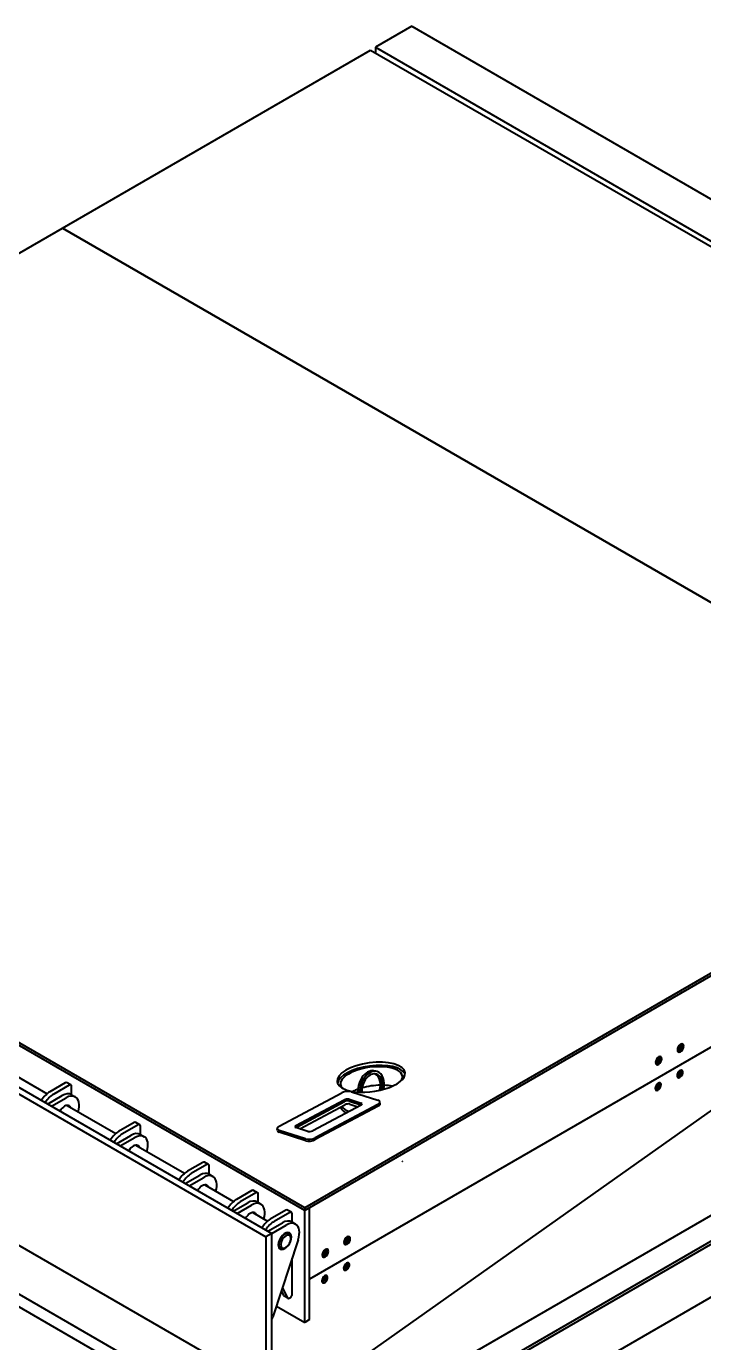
# Model space of a CAD drawing. Header units: millimetres. Extents: x 37284 to 53117, y 1996 to 6319.
# Drawn here: x 41115 to 41599, y 3479 to 4420 of the extents above; entities that cross this region are included whole.
import ezdxf

# ---------------------------------------------------------------- set-up
doc = ezdxf.new("R2010")
doc.units = ezdxf.units.MM
doc.linetypes.add('K5LT_BASIC', pattern=[0])
doc.layers.add('0 VIEW0', color=7, linetype='Continuous')

msp = doc.modelspace()

# ---------------------------------------------------------------- linework, layer by layer
at = {"layer": '0 VIEW0', "color": 5, "linetype": 'K5LT_BASIC', "lineweight": 40}
for p, q in [((41390.639, 4420.237), (41364.653, 4405.234)), ((41390.639, 4420.237), (42083.604, 4020.154)), ((41140.825, 4276.007), (41361.188, 4403.234)), ((41361.188, 4403.234), (42054.153, 4003.151)), ((41364.653, 4405.234), (42057.618, 4005.151)), ((41364.653, 4405.234), (41364.653, 4401.234)), ((40621.102, 3975.945), (41140.825, 4276.007)), ((41140.825, 4276.007), (41833.79, 3875.924)), ((41833.79, 3875.924), (41140.825, 4276.007)), ((41314.066, 3575.862), (40621.102, 3975.945)), ((41314.066, 3573.861), (40621.102, 3973.945)), ((41314.066, 3573.861), (40621.102, 3973.945)), ((40593.383, 3955.141), (41286.348, 3555.057)), ((40597.541, 3957.541), (41290.506, 3557.458)), ((42023.836, 3932.636), (41317.531, 3524.851)), ((41952.393, 3891.389), (41292.394, 3424.604)), ((41833.79, 3875.924), (41314.066, 3575.862)), ((41833.79, 3873.924), (41314.066, 3573.861)), ((40593.383, 3847.118), (41286.348, 3447.035)), ((40596.172, 3810.67), (41289.137, 3410.587)), ((42052.42, 3810.511), (41389.687, 3427.881)), ((41391.54, 3426.848), (42052.014, 3808.173)), ((40661.639, 3763.689), (41213.829, 3444.882)), ((42052.42, 3770.502), (41302.633, 3337.612)), ((41921.45, 3753.299), (41369.787, 3434.796)), ((41580.616, 3689.528), (41580.685, 3689.488)), ((41580.685, 3689.785), (41580.685, 3688.985)), ((41582.05, 3689.22), (41581.788, 3688.772)), ((41581.788, 3688.772), (41582.183, 3688.536)), ((41582.201, 3690.787), (41581.799, 3690.099)), ((41581.799, 3690.099), (41582.056, 3689.945)), ((41582.056, 3689.945), (41581.859, 3690.203)), ((41581.897, 3691.886), (41582.59, 3692.286)), ((41582.759, 3689.363), (41581.898, 3690.269)), ((41583.07, 3689.338), (41581.931, 3690.325)), ((41582.008, 3690.279), (41581.931, 3690.325)), ((41582.183, 3688.536), (41581.989, 3689.116)), ((41582.128, 3690.485), (41582.008, 3690.279)), ((41583.326, 3689.184), (41582.008, 3690.279)), ((41582.227, 3689.682), (41582.05, 3689.22)), ((41582.051, 3690.531), (41582.128, 3690.485)), ((41583.471, 3690.025), (41582.051, 3690.531)), ((41582.056, 3689.945), (41582.227, 3689.682)), ((41583.3, 3690.289), (41582.085, 3690.589)), ((41582.086, 3692.074), (41582.155, 3692.034)), ((41583.728, 3689.871), (41582.128, 3690.485)), ((41582.457, 3690.633), (41582.132, 3690.67)), ((41582.444, 3688.984), (41582.155, 3689.493)), ((41582.183, 3688.536), (41582.444, 3688.984)), ((41582.457, 3690.633), (41582.201, 3690.787)), ((41582.444, 3688.984), (41582.759, 3689.363)), ((41582.769, 3690.607), (41582.457, 3690.633)), ((41582.759, 3689.363), (41583.07, 3689.338)), ((41583.083, 3690.987), (41582.769, 3690.607)), ((41583.477, 3690.751), (41582.887, 3690.75)), ((41583.07, 3689.338), (41583.326, 3689.184)), ((41583.345, 3691.435), (41583.083, 3690.987)), ((41583.739, 3691.198), (41583.137, 3691.08)), ((41583.3, 3690.289), (41583.477, 3690.751)), ((41583.471, 3690.025), (41583.3, 3690.289)), ((41583.326, 3689.184), (41583.728, 3689.871)), ((41583.739, 3691.198), (41583.345, 3691.435)), ((41583.728, 3689.871), (41583.471, 3690.025)), ((41583.477, 3690.751), (41583.739, 3691.198)), ((41583.938, 3692.419), (41584.111, 3692.319)), ((41565.024, 3680.526), (41565.093, 3680.486)), ((41565.093, 3680.783), (41565.093, 3679.983)), ((41565.651, 3678.75), (41565.824, 3678.65)), ((41566.458, 3680.218), (41566.196, 3679.771)), ((41566.196, 3679.771), (41566.591, 3679.534)), ((41566.609, 3681.785), (41566.207, 3681.097)), ((41566.207, 3681.097), (41566.464, 3680.944)), ((41566.464, 3680.944), (41566.268, 3681.201)), ((41566.306, 3682.884), (41566.999, 3683.284)), ((41567.167, 3680.361), (41566.306, 3681.267)), ((41567.478, 3680.336), (41566.339, 3681.323)), ((41566.416, 3681.277), (41566.339, 3681.323)), ((41566.591, 3679.534), (41566.397, 3680.114)), ((41566.537, 3681.483), (41566.416, 3681.277)), ((41567.735, 3680.182), (41566.416, 3681.277)), ((41566.636, 3680.68), (41566.458, 3680.218)), ((41566.46, 3681.529), (41566.537, 3681.483)), ((41567.88, 3681.023), (41566.46, 3681.529)), ((41566.464, 3680.944), (41566.636, 3680.68)), ((41566.494, 3683.072), (41566.563, 3683.032)), ((41567.708, 3681.287), (41566.494, 3681.587)), ((41568.136, 3680.87), (41566.537, 3681.483)), ((41566.866, 3681.631), (41566.541, 3681.668)), ((41566.852, 3679.982), (41566.563, 3680.491)), ((41566.591, 3679.534), (41566.852, 3679.982)), ((41566.866, 3681.631), (41566.609, 3681.785)), ((41566.852, 3679.982), (41567.167, 3680.361)), ((41567.177, 3681.606), (41566.866, 3681.631)), ((41567.167, 3680.361), (41567.478, 3680.336)), ((41567.491, 3681.985), (41567.177, 3681.606)), ((41567.886, 3681.749), (41567.295, 3681.748)), ((41567.478, 3680.336), (41567.735, 3680.182)), ((41567.753, 3682.433), (41567.491, 3681.985)), ((41568.147, 3682.196), (41567.546, 3682.079)), ((41567.708, 3681.287), (41567.886, 3681.749)), ((41567.88, 3681.023), (41567.708, 3681.287)), ((41567.735, 3680.182), (41568.136, 3680.87)), ((41568.147, 3682.196), (41567.753, 3682.433)), ((41568.136, 3680.87), (41567.88, 3681.023)), ((41567.886, 3681.749), (41568.147, 3682.196)), ((41568.346, 3683.417), (41568.519, 3683.317)), ((41581.243, 3687.751), (41581.416, 3687.651)), ((41094.997, 3677.407), (41129.838, 3657.292)), ((41365.934, 3673.112), (41364.563, 3673.552)), ((41581.621, 3670.725), (41581.332, 3670.298)), ((41581.332, 3670.298), (41581.678, 3669.985)), ((41581.917, 3672.346), (41581.473, 3671.69)), ((41581.473, 3671.69), (41581.698, 3671.486)), ((41581.698, 3671.486), (41581.486, 3671.709)), ((41581.507, 3671.726), (41581.499, 3671.728)), ((41582.588, 3670.681), (41581.507, 3671.726)), ((41581.575, 3671.665), (41581.507, 3671.726)), ((41581.678, 3669.985), (41581.511, 3670.562)), ((41581.708, 3671.862), (41581.575, 3671.665)), ((41582.813, 3670.477), (41581.575, 3671.665)), ((41581.833, 3671.181), (41581.621, 3670.725)), ((41581.637, 3671.932), (41581.641, 3671.923)), ((41583.032, 3671.337), (41581.641, 3671.923)), ((41581.641, 3671.923), (41581.708, 3671.862)), ((41582.897, 3671.643), (41581.678, 3671.992)), ((41581.678, 3669.985), (41581.967, 3670.412)), ((41581.698, 3671.486), (41581.833, 3671.181)), ((41581.967, 3670.412), (41581.707, 3670.909)), ((41583.257, 3671.133), (41581.708, 3671.862)), ((41582.299, 3670.759), (41581.741, 3671.388)), ((41582.431, 3672.064), (41581.762, 3672.117)), ((41582.142, 3672.142), (41581.786, 3672.152)), ((41582.142, 3672.142), (41581.917, 3672.346)), ((41581.967, 3670.412), (41582.299, 3670.759)), ((41582.431, 3672.064), (41582.142, 3672.142)), ((41582.299, 3670.759), (41582.588, 3670.681)), ((41582.763, 3672.411), (41582.431, 3672.064)), ((41583.109, 3672.098), (41582.486, 3672.121)), ((41582.588, 3670.681), (41582.813, 3670.477)), ((41583.052, 3672.838), (41582.763, 3672.411)), ((41583.398, 3672.525), (41582.777, 3672.433)), ((41582.813, 3670.477), (41583.257, 3671.133)), ((41582.897, 3671.643), (41583.109, 3672.098)), ((41583.032, 3671.337), (41582.897, 3671.643)), ((41583.257, 3671.133), (41583.032, 3671.337)), ((41583.398, 3672.525), (41583.052, 3672.838)), ((41583.109, 3672.098), (41583.398, 3672.525)), ((41583.539, 3673.845), (41583.713, 3673.745)), ((41142.904, 3665.08), (41131.817, 3658.679)), ((41145.676, 3663.48), (41134.589, 3657.079)), ((41146.901, 3663.601), (41144.129, 3665.202)), ((41147.408, 3656.552), (41147.408, 3662.48)), ((41565.253, 3660.176), (41565.426, 3660.076)), ((41566.029, 3661.723), (41565.74, 3661.296)), ((41565.74, 3661.296), (41566.086, 3660.983)), ((41566.325, 3663.344), (41565.881, 3662.688)), ((41565.881, 3662.688), (41566.106, 3662.484)), ((41566.106, 3662.484), (41565.894, 3662.707)), ((41565.916, 3662.724), (41565.907, 3662.727)), ((41566.996, 3661.679), (41565.916, 3662.724)), ((41565.983, 3662.663), (41565.916, 3662.724)), ((41566.086, 3660.983), (41565.919, 3661.56)), ((41566.116, 3662.86), (41565.983, 3662.663)), ((41567.222, 3661.476), (41565.983, 3662.663)), ((41566.241, 3662.179), (41566.029, 3661.723)), ((41566.045, 3662.93), (41566.049, 3662.921)), ((41567.44, 3662.335), (41566.049, 3662.921)), ((41566.049, 3662.921), (41566.116, 3662.86)), ((41567.306, 3662.641), (41566.086, 3662.991)), ((41566.086, 3660.983), (41566.376, 3661.41)), ((41566.106, 3662.484), (41566.241, 3662.179)), ((41566.376, 3661.41), (41566.115, 3661.907)), ((41567.666, 3662.132), (41566.116, 3662.86)), ((41566.707, 3661.757), (41566.15, 3662.386)), ((41566.839, 3663.062), (41566.171, 3663.115)), ((41566.551, 3663.14), (41566.194, 3663.15)), ((41566.551, 3663.14), (41566.325, 3663.344)), ((41566.376, 3661.41), (41566.707, 3661.757)), ((41566.839, 3663.062), (41566.551, 3663.14)), ((41566.707, 3661.757), (41566.996, 3661.679)), ((41567.171, 3663.409), (41566.839, 3663.062)), ((41567.517, 3663.096), (41566.894, 3663.119)), ((41566.996, 3661.679), (41567.222, 3661.476)), ((41567.46, 3663.837), (41567.171, 3663.409)), ((41567.806, 3663.524), (41567.186, 3663.431)), ((41567.222, 3661.476), (41567.666, 3662.132)), ((41567.306, 3662.641), (41567.517, 3663.096)), ((41567.44, 3662.335), (41567.306, 3662.641)), ((41567.666, 3662.132), (41567.44, 3662.335)), ((41567.806, 3663.524), (41567.46, 3663.837)), ((41567.517, 3663.096), (41567.806, 3663.524)), ((41567.948, 3664.844), (41568.121, 3664.744)), ((41580.844, 3669.178), (41581.018, 3669.078)), ((41130.258, 3649.977), (41140.652, 3655.978)), ((41133.029, 3648.377), (41143.424, 3654.378)), ((41147.267, 3656.634), (41150.039, 3655.033)), ((41295.759, 3634.065), (41340.642, 3657.953)), ((41307.793, 3634.625), (41342.318, 3653)), ((41307.968, 3633.303), (41342.494, 3651.678)), ((41307.968, 3633.303), (41342.494, 3651.678)), ((41345.758, 3653.37), (41354.327, 3650.624)), ((41345.934, 3652.047), (41354.502, 3649.302)), ((41345.934, 3652.047), (41354.502, 3649.302)), ((41347.522, 3658.692), (41366.373, 3652.651)), ((41367.954, 3650.137), (41367.778, 3651.459)), ((41144.198, 3649.001), (41179.038, 3628.886)), ((41310.494, 3632.287), (41342.787, 3649.474)), ((41354.314, 3649.156), (41319.788, 3630.781)), ((41366.348, 3649.716), (41321.464, 3625.828)), ((41366.524, 3648.393), (41321.64, 3624.506)), ((41346.227, 3649.843), (41352.081, 3647.967)), ((41192.105, 3636.674), (41181.017, 3630.273)), ((41194.877, 3635.074), (41183.789, 3628.673)), ((41196.102, 3635.195), (41193.33, 3636.796)), ((41196.609, 3628.146), (41196.609, 3634.074)), ((41294.504, 3631), (41294.329, 3632.322)), ((41316.348, 3630.411), (41307.78, 3633.157)), ((41179.458, 3621.571), (41189.853, 3627.572)), ((41182.23, 3619.971), (41192.624, 3625.972)), ((41196.468, 3628.228), (41199.239, 3626.627)), ((41314.584, 3625.089), (41295.734, 3631.13)), ((41314.76, 3623.767), (41295.909, 3629.807)), ((41193.398, 3620.595), (41228.239, 3600.48)), ((41241.305, 3608.268), (41230.218, 3601.867)), ((41244.077, 3606.668), (41232.99, 3600.267)), ((41245.302, 3606.789), (41242.53, 3608.39)), ((41245.809, 3599.74), (41245.809, 3605.668)), ((41228.659, 3593.165), (41239.053, 3599.166)), ((41231.43, 3591.565), (41241.825, 3597.566)), ((41245.668, 3599.822), (41248.44, 3598.221)), ((41242.599, 3592.189), (41263.234, 3580.276)), ((41276.3, 3588.064), (41265.212, 3581.663)), ((41279.072, 3586.464), (41267.984, 3580.063)), ((41280.297, 3586.585), (41277.525, 3588.186)), ((41280.804, 3579.536), (41280.804, 3585.464)), ((41262.96, 3573.361), (41273.355, 3579.362)), ((41265.732, 3571.761), (41276.127, 3577.762)), ((41279.97, 3580.018), (41282.742, 3578.417)), ((41317.531, 3575.862), (41314.066, 3573.861)), ((41314.066, 3575.862), (41314.066, 3573.861)), ((41317.531, 3495.845), (41317.531, 3575.862)), ((41276.9, 3572.385), (41287.487, 3566.273)), ((41300.554, 3574.061), (41289.466, 3567.66)), ((41303.326, 3572.461), (41292.238, 3566.06)), ((41304.551, 3572.582), (41301.779, 3574.183)), ((41305.058, 3565.533), (41305.058, 3571.461)), ((41314.066, 3493.845), (41314.066, 3573.861)), ((41290.506, 3557.458), (41286.348, 3555.057)), ((41287.734, 3559.058), (41298.128, 3565.059)), ((41290.506, 3557.458), (41300.9, 3563.459)), ((41290.506, 3449.436), (41290.506, 3557.458)), ((41301.674, 3558.082), (41302.923, 3557.361)), ((41304.743, 3565.715), (41307.515, 3564.114)), ((41286.348, 3555.057), (41286.348, 3447.035)), ((41309.383, 3553), (41291.384, 3497.909)), ((41295.549, 3547.474), (41296.798, 3546.752)), ((41299.861, 3547.056), (41300.554, 3547.456)), ((41304.192, 3554.557), (41304.192, 3553.757)), ((41342.236, 3551.899), (41342.305, 3551.86)), ((41342.305, 3552.157), (41342.305, 3551.357)), ((41342.863, 3550.123), (41343.036, 3550.023)), ((41343.67, 3551.591), (41343.408, 3551.144)), ((41343.408, 3551.144), (41343.803, 3550.907)), ((41343.821, 3553.158), (41343.419, 3552.471)), ((41343.419, 3552.471), (41343.676, 3552.317)), ((41343.676, 3552.317), (41343.479, 3552.574)), ((41343.517, 3554.257), (41344.21, 3554.657)), ((41344.379, 3551.735), (41343.518, 3552.64)), ((41344.69, 3551.709), (41343.551, 3552.696)), ((41343.628, 3552.65), (41343.551, 3552.696)), ((41343.803, 3550.907), (41343.609, 3551.487)), ((41343.749, 3552.856), (41343.628, 3552.65)), ((41344.946, 3551.555), (41343.628, 3552.65)), ((41343.848, 3552.053), (41343.67, 3551.591)), ((41343.672, 3552.903), (41343.749, 3552.856)), ((41345.092, 3552.397), (41343.672, 3552.903)), ((41343.676, 3552.317), (41343.848, 3552.053)), ((41344.92, 3552.661), (41343.705, 3552.961)), ((41343.706, 3554.445), (41343.775, 3554.406)), ((41345.348, 3552.243), (41343.749, 3552.856)), ((41344.078, 3553.004), (41343.753, 3553.041)), ((41344.064, 3551.355), (41343.775, 3551.865)), ((41343.803, 3550.907), (41344.064, 3551.355)), ((41344.078, 3553.004), (41343.821, 3553.158)), ((41344.064, 3551.355), (41344.379, 3551.735)), ((41344.389, 3552.979), (41344.078, 3553.004)), ((41344.379, 3551.735), (41344.69, 3551.709)), ((41344.703, 3553.359), (41344.389, 3552.979)), ((41345.097, 3553.122), (41344.507, 3553.121)), ((41344.69, 3551.709), (41344.946, 3551.555)), ((41344.965, 3553.806), (41344.703, 3553.359)), ((41345.359, 3553.57), (41344.758, 3553.452)), ((41344.92, 3552.661), (41345.097, 3553.122)), ((41345.092, 3552.397), (41344.92, 3552.661)), ((41344.946, 3551.555), (41345.348, 3552.243)), ((41345.359, 3553.57), (41344.965, 3553.806)), ((41345.348, 3552.243), (41345.092, 3552.397)), ((41345.097, 3553.122), (41345.359, 3553.57)), ((41345.558, 3554.791), (41345.731, 3554.691)), ((41305.058, 3514.249), (41305.058, 3539.762)), ((41326.644, 3542.897), (41326.713, 3542.858)), ((41326.713, 3543.155), (41326.713, 3542.355)), ((41327.271, 3541.121), (41327.444, 3541.021)), ((41328.078, 3542.589), (41327.817, 3542.142)), ((41327.817, 3542.142), (41328.211, 3541.906)), ((41328.229, 3544.156), (41327.827, 3543.469)), ((41327.827, 3543.469), (41328.084, 3543.315)), ((41328.084, 3543.315), (41327.888, 3543.572)), ((41327.926, 3545.255), (41328.619, 3545.655)), ((41328.787, 3542.733), (41327.926, 3543.638)), ((41329.098, 3542.707), (41327.959, 3543.694)), ((41328.036, 3543.648), (41327.959, 3543.694)), ((41328.211, 3541.906), (41328.017, 3542.485)), ((41328.157, 3543.854), (41328.036, 3543.648)), ((41329.355, 3542.554), (41328.036, 3543.648)), ((41328.256, 3543.051), (41328.078, 3542.589)), ((41328.08, 3543.901), (41328.157, 3543.854)), ((41329.5, 3543.395), (41328.08, 3543.901)), ((41328.084, 3543.315), (41328.256, 3543.051)), ((41328.114, 3545.444), (41328.183, 3545.404)), ((41329.328, 3543.659), (41328.114, 3543.959)), ((41329.757, 3543.241), (41328.157, 3543.854)), ((41328.486, 3544.002), (41328.161, 3544.039)), ((41328.473, 3542.353), (41328.183, 3542.863)), ((41328.211, 3541.906), (41328.473, 3542.353)), ((41328.486, 3544.002), (41328.229, 3544.156)), ((41328.473, 3542.353), (41328.787, 3542.733)), ((41328.797, 3543.977), (41328.486, 3544.002)), ((41328.787, 3542.733), (41329.098, 3542.707)), ((41329.111, 3544.357), (41328.797, 3543.977)), ((41329.506, 3544.12), (41328.915, 3544.12)), ((41329.098, 3542.707), (41329.355, 3542.554)), ((41329.373, 3544.804), (41329.111, 3544.357)), ((41329.767, 3544.568), (41329.166, 3544.45)), ((41329.328, 3543.659), (41329.506, 3544.12)), ((41329.5, 3543.395), (41329.328, 3543.659)), ((41329.355, 3542.554), (41329.757, 3543.241)), ((41329.767, 3544.568), (41329.373, 3544.804)), ((41329.757, 3543.241), (41329.5, 3543.395)), ((41329.506, 3544.12), (41329.767, 3544.568)), ((41329.966, 3545.789), (41330.139, 3545.689)), ((41342.465, 3531.549), (41342.638, 3531.449)), ((41343.241, 3533.096), (41342.952, 3532.669)), ((41342.952, 3532.669), (41343.298, 3532.356)), ((41343.537, 3534.717), (41343.093, 3534.061)), ((41343.093, 3534.061), (41343.318, 3533.857)), ((41343.318, 3533.857), (41343.106, 3534.08)), ((41343.128, 3534.098), (41343.119, 3534.1)), ((41344.208, 3533.052), (41343.128, 3534.098)), ((41343.195, 3534.036), (41343.128, 3534.098)), ((41343.298, 3532.356), (41343.131, 3532.933)), ((41343.328, 3534.233), (41343.195, 3534.036)), ((41344.433, 3532.849), (41343.195, 3534.036)), ((41343.453, 3533.552), (41343.241, 3533.096)), ((41343.257, 3534.303), (41343.261, 3534.294)), ((41344.652, 3533.709), (41343.261, 3534.294)), ((41343.261, 3534.294), (41343.328, 3534.233)), ((41344.517, 3534.014), (41343.298, 3534.364)), ((41343.298, 3532.356), (41343.587, 3532.783)), ((41343.318, 3533.857), (41343.453, 3533.552)), ((41343.587, 3532.783), (41343.327, 3533.28)), ((41344.877, 3533.505), (41343.328, 3534.233)), ((41343.919, 3533.13), (41343.362, 3533.759)), ((41344.051, 3534.435), (41343.382, 3534.489)), ((41343.762, 3534.513), (41343.406, 3534.524)), ((41343.762, 3534.513), (41343.537, 3534.717)), ((41343.587, 3532.783), (41343.919, 3533.13)), ((41344.051, 3534.435), (41343.762, 3534.513)), ((41343.919, 3533.13), (41344.208, 3533.052)), ((41344.383, 3534.783), (41344.051, 3534.435)), ((41344.729, 3534.47), (41344.106, 3534.493)), ((41344.208, 3533.052), (41344.433, 3532.849)), ((41344.672, 3535.21), (41344.383, 3534.783)), ((41345.018, 3534.897), (41344.398, 3534.804)), ((41344.433, 3532.849), (41344.877, 3533.505)), ((41344.517, 3534.014), (41344.729, 3534.47)), ((41344.652, 3533.709), (41344.517, 3534.014)), ((41344.877, 3533.505), (41344.652, 3533.709)), ((41345.018, 3534.897), (41344.672, 3535.21)), ((41344.729, 3534.47), (41345.018, 3534.897)), ((41345.16, 3536.217), (41345.333, 3536.117)), ((41326.873, 3522.547), (41327.046, 3522.447)), ((41327.65, 3524.094), (41327.36, 3523.667)), ((41327.36, 3523.667), (41327.707, 3523.354)), ((41327.945, 3525.715), (41327.501, 3525.059)), ((41327.501, 3525.059), (41327.727, 3524.855)), ((41327.727, 3524.855), (41327.514, 3525.079)), ((41327.536, 3525.096), (41327.528, 3525.098)), ((41328.616, 3524.051), (41327.536, 3525.096)), ((41327.603, 3525.035), (41327.536, 3525.096)), ((41327.707, 3523.354), (41327.539, 3523.931)), ((41327.737, 3525.231), (41327.603, 3525.035)), ((41328.842, 3523.847), (41327.603, 3525.035)), ((41327.861, 3524.55), (41327.65, 3524.094)), ((41327.665, 3525.301), (41327.669, 3525.292)), ((41329.06, 3524.707), (41327.669, 3525.292)), ((41327.669, 3525.292), (41327.737, 3525.231)), ((41328.926, 3525.012), (41327.706, 3525.362)), ((41327.707, 3523.354), (41327.996, 3523.781)), ((41327.727, 3524.855), (41327.861, 3524.55)), ((41327.996, 3523.781), (41327.735, 3524.278)), ((41329.286, 3524.503), (41327.737, 3525.231)), ((41328.328, 3524.128), (41327.77, 3524.757)), ((41328.46, 3525.434), (41327.791, 3525.487)), ((41328.171, 3525.511), (41327.815, 3525.522)), ((41328.171, 3525.511), (41327.945, 3525.715)), ((41327.996, 3523.781), (41328.328, 3524.128)), ((41328.46, 3525.434), (41328.171, 3525.511)), ((41328.328, 3524.128), (41328.616, 3524.051)), ((41328.791, 3525.781), (41328.46, 3525.434)), ((41329.137, 3525.468), (41328.514, 3525.491)), ((41328.616, 3524.051), (41328.842, 3523.847)), ((41329.081, 3526.208), (41328.791, 3525.781)), ((41329.427, 3525.895), (41328.806, 3525.802)), ((41328.842, 3523.847), (41329.286, 3524.503)), ((41328.926, 3525.012), (41329.137, 3525.468)), ((41329.06, 3524.707), (41328.926, 3525.012)), ((41329.286, 3524.503), (41329.06, 3524.707)), ((41329.427, 3525.895), (41329.081, 3526.208)), ((41329.137, 3525.468), (41329.427, 3525.895)), ((41329.568, 3527.215), (41329.741, 3527.115)), ((41297.358, 3516.195), (41298.983, 3513.099)), ((41298.1, 3518.465), (41301.755, 3511.498)), ((41302.101, 3511.127), (41299.329, 3512.727)), ((41293.866, 3505.507), (41314.066, 3493.845)), ((41317.531, 3495.845), (41314.066, 3493.845))]:
    msp.add_line(p, q, dxfattribs=at)
for centre, major_axis, ratio, start_param, end_param in [((41582.764, 3689.985), (1.592, 2.758), 0.5773503, 0.7853982, 2.3561945), ((41582.764, 3689.985), (1.592, 2.758), 0.5773503, 2.3561945, 5.4977871), ((41581.724, 3690.586), (0.857, 1.485), 0.5773503, 2.7256405, 2.897294), ((41582.764, 3689.985), (-1.347, -2.334), 0.5773503, 3.1415927, 6.2738004), ((41582.59, 3690.085), (-1.347, -2.334), 0.5773503, 3.9269908, 5.4977871), ((41582.59, 3690.085), (-1.347, -2.334), 0.5773503, 5.4977871, 6.2738004), ((41582.764, 3689.985), (-1.347, -2.334), 0.5773503, 0, 3.1415927), ((41581.724, 3690.586), (0.857, 1.485), 0.5773503, 0.2442986, 0.4159521), ((41580.511, 3691.286), (-1.225, -2.122), 0.5773503, 2.2560271, 2.2896461), ((41582.59, 3690.085), (-1.347, -2.334), 0.5773503, 3.1415927, 3.9269908), ((41582.764, 3689.985), (1.592, 2.758), 0.5773503, 5.4977871, 7.0685835), ((41361.546, 3669.123), (-24.287, -3.225), 0.4202349, 3.1415927, 6.2831853), ((41361.839, 3666.92), (-24.287, -3.225), 0.4202349, 3.2497688, 6.1750092), ((41361.839, 3666.92), (24.287, 3.225), 0.4202349, 0.1081761, 3.0334165), ((41567.172, 3680.984), (1.592, 2.758), 0.5773503, 0.7853982, 2.3561945), ((41567.172, 3680.984), (1.592, 2.758), 0.5773503, 2.3561945, 5.4977871), ((41566.132, 3681.584), (0.857, 1.485), 0.5773503, 2.7256405, 2.897294), ((41567.172, 3680.984), (-1.347, -2.334), 0.5773503, 3.1415927, 6.2738004), ((41566.999, 3681.084), (-1.347, -2.334), 0.5773503, 3.9269908, 5.4977871), ((41566.999, 3681.084), (-1.347, -2.334), 0.5773503, 5.4977871, 6.2738004), ((41566.999, 3681.084), (-1.347, -2.334), 0.5773503, 6.2738004, 6.2831853), ((41567.172, 3680.984), (-1.347, -2.334), 0.5773503, 0, 3.1415927), ((41566.132, 3681.584), (0.857, 1.485), 0.5773503, 0.2442986, 0.4159521), ((41564.92, 3682.284), (-1.225, -2.122), 0.5773503, 2.2560271, 2.2896461), ((41566.999, 3681.084), (-1.347, -2.334), 0.5773503, 3.1415927, 3.9269908), ((41567.172, 3680.984), (1.592, 2.758), 0.5773503, 5.4977871, 7.0685835), ((41582.59, 3690.085), (-1.347, -2.334), 0.5773503, 6.2738004, 6.2831853), ((41582.764, 3689.985), (-1.347, -2.334), 0.5773503, 6.2738004, 6.2831853), ((41361.839, 3666.92), (22.101, 2.935), 0.4202349, 0, 3.1415927), ((41361.546, 3669.123), (-24.287, -3.225), 0.4202349, 0.7259911, 3.1415927), ((41360.825, 3661.886), (3.738, 11.666), 0.6786032, 0, 2.0691108), ((41362.196, 3661.447), (3.738, 11.666), 0.6786032, 0, 2.0375724), ((41362.196, 3661.447), (-3.14, -9.799), 0.6786032, 3.1415927, 5.232693), ((41360.825, 3661.886), (-3.14, -9.799), 0.6786032, 1.5661064, 3.0383256), ((41362.196, 3661.447), (-3.14, -9.799), 0.6786032, 1.648396, 3.1415927), ((41362.196, 3661.447), (3.738, 11.666), 0.6786032, 4.8443901, 6.2831853), ((41361.839, 3666.92), (22.101, 2.935), 0.4202349, 5.9587552, 6.2831853), ((41567.172, 3680.984), (-1.347, -2.334), 0.5773503, 6.2738004, 6.2831853), ((41582.365, 3671.412), (-1.47, -2.546), 0.5773503, 3.9269908, 5.4977871), ((41582.365, 3671.412), (-1.47, -2.546), 0.5773503, 5.4977871, 5.8213468), ((41582.192, 3671.512), (-1.347, -2.334), 0.5773503, 5.5422673, 6.2831853), ((41582.365, 3671.412), (-1.47, -2.546), 0.5773503, 5.8213468, 10.2101761), ((41582.365, 3671.412), (-1.347, -2.334), 0.5773503, 4.5889655, 6.2831853), ((41582.365, 3671.412), (-1.347, -2.334), 0.5773503, 0, 3.1415927), ((41582.365, 3671.412), (-1.347, -2.334), 0.5773503, 3.1415927, 4.5889655), ((41582.192, 3671.512), (-1.347, -2.334), 0.5773503, 3.1415927, 3.8825107), ((41142.904, 3663.08), (1.225, 2.122), 0.5773503, 0, 0.7853982), ((41145.676, 3661.479), (1.225, 2.122), 0.5773503, 0, 0.7853982), ((41145.676, 3661.479), (1.225, 2.122), 0.5773503, 5.4977871, 6.2831853), ((41361.546, 3669.123), (-24.287, -3.225), 0.4202349, 0, 0.7259911), ((41361.839, 3666.92), (22.101, 2.935), 0.4202349, 3.1415927, 3.4660227), ((41363.595, 3653.697), (22.101, 2.935), 0.4202349, 2.0597318, 2.2658574), ((41363.595, 3653.697), (22.101, 2.935), 0.4202349, 1.3073419, 1.9121495), ((41363.595, 3653.697), (22.101, 2.935), 0.4202349, 0.8757353, 1.1771226), ((41566.773, 3662.41), (-1.47, -2.546), 0.5773503, 3.9269908, 5.4977871), ((41566.773, 3662.41), (-1.47, -2.546), 0.5773503, 5.4977871, 5.8213468), ((41566.6, 3662.51), (-1.347, -2.334), 0.5773503, 5.5422673, 6.2831853), ((41566.773, 3662.41), (-1.47, -2.546), 0.5773503, 5.8213468, 10.2101761), ((41566.773, 3662.41), (-1.347, -2.334), 0.5773503, 4.5889655, 6.2831853), ((41566.773, 3662.41), (-1.347, -2.334), 0.5773503, 0, 3.1415927), ((41566.773, 3662.41), (-1.347, -2.334), 0.5773503, 3.1415927, 4.5889655), ((41566.6, 3662.51), (-1.347, -2.334), 0.5773503, 3.1415927, 3.8825107), ((41131.817, 3647.877), (6.615, 11.458), 0.5773503, 0.7853982, 1.4921479), ((41134.589, 3646.276), (6.615, 11.458), 0.5773503, 0.7853982, 1.4921479), ((41140.652, 3645.176), (-6.615, -11.458), 0.5773503, 3.1415927, 3.9269908), ((41143.424, 3643.576), (-6.615, -11.458), 0.5773503, 3.1415927, 3.9269908), ((41143.424, 3643.576), (-6.615, -11.458), 0.5773503, 1.9653493, 3.1415927), ((41344.07, 3656.855), (4.857, 0.645), 0.4202349, 0.7259911, 2.2967874), ((41344.032, 3652.451), (2.429, 0.323), 0.4202349, 0.7259911, 2.2967874), ((41344.208, 3651.129), (-2.429, -0.323), 0.4202349, 3.8675837, 5.43838), ((41344.208, 3651.129), (2.429, 0.323), 0.4202349, 0.7259911, 2.2967874), ((41352.601, 3649.705), (2.429, 0.323), 0.4202349, 0, 0.7259911), ((41362.921, 3650.814), (4.857, 0.645), 0.4202349, 5.43838, 6.2831853), ((41362.921, 3650.814), (4.857, 0.645), 0.4202349, 0, 0.7259911), ((41142.385, 3642.976), (-3.308, -5.729), 0.5773503, 3.1415927, 4.712389), ((41142.385, 3642.976), (-3.308, -5.729), 0.5773503, 2.7542761, 3.1415927), ((41363.887, 3651.493), (24.287, 3.225), 0.4202349, 3.1855499, 3.6777006), ((41363.595, 3653.697), (24.287, 3.225), 0.4202349, 3.3795486, 3.8403181), ((41363.595, 3653.697), (24.287, 3.225), 0.4202349, 3.3795486, 3.8403181), ((41344.5, 3648.925), (-2.429, -0.323), 0.4202349, 3.8675837, 5.43838), ((41352.601, 3649.705), (2.429, 0.323), 0.4202349, 5.43838, 6.2831853), ((41352.776, 3648.383), (2.429, 0.323), 0.4202349, 0.7046819, 0.7259911), ((41352.776, 3648.383), (-2.429, -0.323), 0.4202349, 3.8462746, 3.8675837), ((41363.096, 3649.492), (4.857, 0.645), 0.4202349, 5.43838, 6.2831853), ((41192.105, 3634.674), (1.225, 2.122), 0.5773503, 0, 0.7853982), ((41194.877, 3633.074), (1.225, 2.122), 0.5773503, 0, 0.7853982), ((41194.877, 3633.074), (1.225, 2.122), 0.5773503, 5.4977871, 6.2831853), ((41299.186, 3632.967), (4.857, 0.645), 0.4202349, 2.2967874, 3.1415927), ((41299.186, 3632.967), (4.857, 0.645), 0.4202349, 3.1415927, 3.8675837), ((41309.506, 3634.076), (2.429, 0.323), 0.4202349, 2.2967874, 3.1415927), ((41309.506, 3634.076), (2.429, 0.323), 0.4202349, 3.1415927, 3.8675837), ((41309.682, 3632.754), (2.429, 0.323), 0.4202349, 2.2967874, 2.4369107), ((41309.682, 3632.754), (-2.429, -0.323), 0.4202349, 5.43838, 5.5785034), ((41181.017, 3619.471), (6.615, 11.458), 0.5773503, 0.7853982, 1.4921479), ((41183.789, 3617.87), (6.615, 11.458), 0.5773503, 0.7853982, 1.4921479), ((41189.853, 3616.77), (-6.615, -11.458), 0.5773503, 3.1415927, 3.9269908), ((41192.624, 3615.17), (-6.615, -11.458), 0.5773503, 3.1415927, 3.9269908), ((41192.624, 3615.17), (-6.615, -11.458), 0.5773503, 1.9653493, 3.1415927), ((41299.362, 3631.645), (4.857, 0.645), 0.4202349, 3.1415927, 3.8675837), ((41318.037, 3626.926), (4.857, 0.645), 0.4202349, 3.8675837, 5.43838), ((41318.213, 3625.604), (4.857, 0.645), 0.4202349, 3.8675837, 5.43838), ((41318.075, 3631.33), (2.429, 0.323), 0.4202349, 3.8675837, 5.43838), ((41191.585, 3614.57), (-3.308, -5.729), 0.5773503, 3.1415927, 4.712389), ((41191.585, 3614.57), (-3.308, -5.729), 0.5773503, 2.7542761, 3.1415927), ((41241.305, 3606.268), (1.225, 2.122), 0.5773503, 0, 0.7853982), ((41244.077, 3604.668), (1.225, 2.122), 0.5773503, 0, 0.7853982), ((41244.077, 3604.668), (1.225, 2.122), 0.5773503, 5.4977871, 6.2831853), ((41383.315, 3613.368), (1.495, 4.666), 0.6786032, 3.7506973, 3.8351116), ((41230.218, 3591.065), (6.615, 11.458), 0.5773503, 0.7853982, 1.4921479), ((41232.99, 3589.464), (6.615, 11.458), 0.5773503, 0.7853982, 1.4921479), ((41239.053, 3588.364), (-6.615, -11.458), 0.5773503, 3.1415927, 3.9269908), ((41241.825, 3586.764), (-6.615, -11.458), 0.5773503, 3.1415927, 3.9269908), ((41241.825, 3586.764), (-6.615, -11.458), 0.5773503, 1.9653493, 3.1415927), ((41240.785, 3586.164), (-3.308, -5.729), 0.5773503, 3.1415927, 4.712389), ((41240.785, 3586.164), (-3.308, -5.729), 0.5773503, 2.7542761, 3.1415927), ((41276.3, 3586.064), (1.225, 2.122), 0.5773503, 0, 0.7853982), ((41279.072, 3584.463), (1.225, 2.122), 0.5773503, 0, 0.7853982), ((41279.072, 3584.463), (1.225, 2.122), 0.5773503, 5.4977871, 6.2831853), ((41265.212, 3570.861), (6.615, 11.458), 0.5773503, 0.7853982, 1.4921479), ((41267.984, 3569.26), (6.615, 11.458), 0.5773503, 0.7853982, 1.4921479), ((41273.355, 3568.56), (-6.615, -11.458), 0.5773503, 3.1415927, 3.9269908), ((41276.127, 3566.96), (-6.615, -11.458), 0.5773503, 3.1415927, 3.9269908), ((41276.127, 3566.96), (-6.615, -11.458), 0.5773503, 1.9653493, 3.1415927), ((41275.087, 3566.36), (-3.308, -5.729), 0.5773503, 3.1415927, 4.712389), ((41275.087, 3566.36), (-3.308, -5.729), 0.5773503, 2.7542761, 3.1415927), ((41289.466, 3556.858), (6.615, 11.458), 0.5773503, 0.7853982, 1.4921479), ((41292.238, 3555.257), (6.615, 11.458), 0.5773503, 0.7853982, 1.4921479), ((41298.128, 3554.257), (-6.615, -11.458), 0.5773503, 3.1415927, 3.9269908), ((41300.554, 3572.061), (1.225, 2.122), 0.5773503, 0, 0.7853982), ((41303.326, 3570.461), (1.225, 2.122), 0.5773503, 0, 0.7853982), ((41303.326, 3570.461), (1.225, 2.122), 0.5773503, 5.4977871, 6.2831853), ((41299.861, 3552.057), (-3.308, -5.729), 0.5773503, 3.1415927, 5.4977871), ((41299.861, 3552.057), (-3.062, -5.304), 0.5773503, 3.9544019, 6.2831853), ((41299.861, 3552.057), (-3.308, -5.729), 0.5773503, 0, 3.1415927), ((41299.861, 3552.057), (-3.062, -5.304), 0.5773503, 3.1415927, 3.9544019), ((41300.554, 3551.657), (-2.572, -4.456), 0.5773503, 2.3561945, 3.9544019), ((41300.9, 3552.657), (-6.615, -11.458), 0.5773503, 3.1415927, 3.9269908), ((41299.861, 3552.057), (-3.062, -5.304), 0.5773503, 2.3561945, 3.1415927), ((41300.9, 3552.657), (-6.615, -11.458), 0.5773503, 1.9209576, 3.1415927), ((41299.861, 3552.057), (-3.308, -5.729), 0.5773503, 5.4977871, 6.2831853), ((41299.861, 3552.057), (-3.062, -5.304), 0.5773503, 0, 0.7853982), ((41300.554, 3551.657), (-2.572, -4.456), 0.5773503, 3.9544019, 7.0685835), ((41300.554, 3551.657), (-2.572, -4.456), 0.5773503, 0.7853982, 2.3561945), ((41344.384, 3552.357), (1.592, 2.758), 0.5773503, 0.7853982, 2.3561945), ((41344.384, 3552.357), (1.592, 2.758), 0.5773503, 2.3561945, 5.4977871), ((41343.344, 3552.957), (0.857, 1.485), 0.5773503, 2.7256405, 2.897294), ((41344.384, 3552.357), (-1.347, -2.334), 0.5773503, 3.1415927, 6.2738004), ((41344.21, 3552.457), (-1.347, -2.334), 0.5773503, 3.9269908, 5.4977871), ((41344.21, 3552.457), (-1.347, -2.334), 0.5773503, 5.4977871, 6.2738004), ((41344.21, 3552.457), (-1.347, -2.334), 0.5773503, 6.2738004, 6.2831853), ((41344.384, 3552.357), (-1.347, -2.334), 0.5773503, 6.2738004, 6.2831853), ((41344.384, 3552.357), (-1.347, -2.334), 0.5773503, 0, 3.1415927), ((41343.344, 3552.957), (0.857, 1.485), 0.5773503, 0.2442986, 0.4159521), ((41342.132, 3553.657), (-1.225, -2.122), 0.5773503, 2.2560271, 2.2896461), ((41344.21, 3552.457), (-1.347, -2.334), 0.5773503, 3.1415927, 3.9269908), ((41344.384, 3552.357), (1.592, 2.758), 0.5773503, 5.4977871, 7.0685835), ((41328.792, 3543.355), (1.592, 2.758), 0.5773503, 0.7853982, 2.3561945), ((41328.792, 3543.355), (1.592, 2.758), 0.5773503, 2.3561945, 5.4977871), ((41327.753, 3543.955), (0.857, 1.485), 0.5773503, 2.7256405, 2.897294), ((41328.792, 3543.355), (-1.347, -2.334), 0.5773503, 3.1415927, 6.2738004), ((41328.619, 3543.455), (-1.347, -2.334), 0.5773503, 3.9269908, 5.4977871), ((41328.619, 3543.455), (-1.347, -2.334), 0.5773503, 5.4977871, 6.2738004), ((41328.619, 3543.455), (-1.347, -2.334), 0.5773503, 6.2738004, 6.2831853), ((41328.792, 3543.355), (-1.347, -2.334), 0.5773503, 6.2738004, 6.2831853), ((41328.792, 3543.355), (-1.347, -2.334), 0.5773503, 0, 3.1415927), ((41327.753, 3543.955), (0.857, 1.485), 0.5773503, 0.2442986, 0.4159521), ((41326.54, 3544.655), (-1.225, -2.122), 0.5773503, 2.2560271, 2.2896461), ((41328.619, 3543.455), (-1.347, -2.334), 0.5773503, 3.1415927, 3.9269908), ((41328.792, 3543.355), (1.592, 2.758), 0.5773503, 5.4977871, 7.0685835), ((41343.985, 3533.783), (-1.47, -2.546), 0.5773503, 3.9269908, 5.4977871), ((41343.985, 3533.783), (-1.47, -2.546), 0.5773503, 5.4977871, 5.8213468), ((41343.812, 3533.883), (-1.347, -2.334), 0.5773503, 5.5422673, 6.2831853), ((41343.985, 3533.783), (-1.47, -2.546), 0.5773503, 5.8213468, 10.2101761), ((41343.985, 3533.783), (-1.347, -2.334), 0.5773503, 4.5889655, 6.2831853), ((41343.985, 3533.783), (-1.347, -2.334), 0.5773503, 0, 3.1415927), ((41343.985, 3533.783), (-1.347, -2.334), 0.5773503, 3.1415927, 4.5889655), ((41343.812, 3533.883), (-1.347, -2.334), 0.5773503, 3.1415927, 3.8825107), ((41328.394, 3524.781), (-1.47, -2.546), 0.5773503, 3.9269908, 5.4977871), ((41328.394, 3524.781), (-1.47, -2.546), 0.5773503, 5.4977871, 5.8213468), ((41328.22, 3524.881), (-1.347, -2.334), 0.5773503, 5.5422673, 6.2831853), ((41328.394, 3524.781), (-1.47, -2.546), 0.5773503, 5.8213468, 10.2101761), ((41328.394, 3524.781), (-1.347, -2.334), 0.5773503, 4.5889655, 6.2831853), ((41328.394, 3524.781), (-1.347, -2.334), 0.5773503, 0, 3.1415927), ((41328.394, 3524.781), (-1.347, -2.334), 0.5773503, 3.1415927, 4.5889655), ((41328.22, 3524.881), (-1.347, -2.334), 0.5773503, 3.1415927, 3.8825107), ((41300.554, 3514.849), (1.225, 2.122), 0.5773503, 2.7914313, 3.1415927), ((41303.326, 3513.249), (1.225, 2.122), 0.5773503, 2.7914313, 3.1415927), ((41303.326, 3513.249), (1.225, 2.122), 0.5773503, 3.1415927, 5.4977871), ((41289.813, 3497.845), (-1.225, -2.122), 0.5773503, 1.196915, 1.9209576)]:
    msp.add_ellipse(centre, major_axis=major_axis, ratio=ratio, start_param=start_param, end_param=end_param, dxfattribs=at)

doc.saveas('drawing.dxf')
